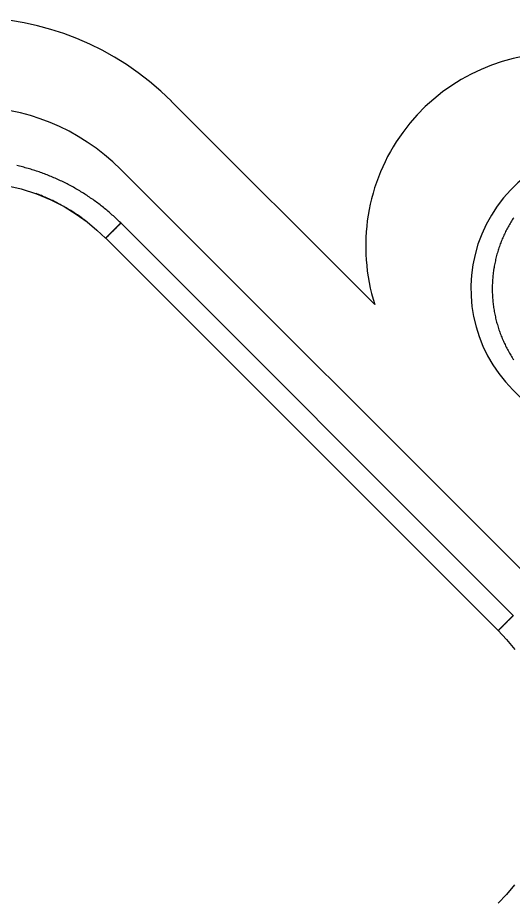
# Paper-space layout 'Sample Network Drawing - A1 Sheet' of a CAD drawing. Extents: x 49 to 806, y 22 to 564.
# Drawn here: x 390.62 to 391.314, y 234.441 to 235.674 of the extents above; entities that cross this region are included whole.
import ezdxf

# ---------------------------------------------------------------- set-up
doc = ezdxf.new("R2010")
doc.units = 0
doc.layers.add('N-EQPM-EXST', color=252, linetype='Continuous', lineweight=25)

psp = doc.layouts.new('Sample Network Drawing - A1 Sheet')

# ---------------------------------------------------------------- linework, layer by layer
at = {"layer": 'N-EQPM-EXST'}
for p, q in [((390.835, 235.5569, 2.6087), (391.1201, 235.2718, 2.6087)), ((390.7643, 235.4611, 2.6087), (391.3893, 234.8361, 2.6087)), ((391.2931, 234.8149, 2.6087), (390.7431, 235.3649, 2.6087)), ((391.3133, 235.1526, 2.6087), (391.8408, 234.6251, 2.6087))]:
    psp.add_line(p, q, dxfattribs=at)
at = {"layer": 'N-EQPM-EXST', "elevation": 2.6087, "flags": 128}
for points in [[(390.6018, 235.4394), (390.6247, 235.4341), (390.6462, 235.4271), (390.6664, 235.4186), (390.6849, 235.4091), (390.7019, 235.3986), (390.7172, 235.3876), (390.7308, 235.3763), (390.7429, 235.3649), (390.7433, 235.3654), (390.7438, 235.3659), (390.7442, 235.3663), (390.7447, 235.3668), (390.7451, 235.3672), (390.7456, 235.3676), (390.746, 235.3681), (390.7465, 235.3685), (390.7469, 235.369), (390.7473, 235.3694), (390.7478, 235.3699), (390.7482, 235.3703), (390.7487, 235.3707), (390.7491, 235.3712), (390.7495, 235.3716), (390.7499, 235.372), (390.7504, 235.3724), (390.7508, 235.3728), (390.7512, 235.3733), (390.7516, 235.3737), (390.752, 235.3741), (390.7524, 235.3745), (390.7528, 235.3749), (390.7532, 235.3753), (390.7536, 235.3757), (390.754, 235.3761), (390.7544, 235.3764), (390.7548, 235.3768), (390.7551, 235.3772), (390.7555, 235.3776), (390.7558, 235.3779), (390.7562, 235.3783), (390.7565, 235.3786), (390.7569, 235.379), (390.7572, 235.3793), (390.7575, 235.3796), (390.7579, 235.3799), (390.7582, 235.3803), (390.7585, 235.3806), (390.7588, 235.3809), (390.7591, 235.3812), (390.7594, 235.3815), (390.7596, 235.3817), (390.7599, 235.382), (390.7602, 235.3823), (390.7604, 235.3825), (390.7607, 235.3828), (390.7609, 235.383), (390.7612, 235.3832), (390.7614, 235.3835), (390.7616, 235.3837), (390.7618, 235.3839), (390.762, 235.3841), (390.7622, 235.3843), (390.7624, 235.3845), (390.7625, 235.3846), (390.7627, 235.3848), (390.7629, 235.385), (390.763, 235.3851), (390.7631, 235.3852), (390.7633, 235.3854), (390.7634, 235.3855), (390.7635, 235.3856), (390.7636, 235.3857), (390.7637, 235.3858), (390.7638, 235.3859), (390.7638, 235.3859), (390.7639, 235.386), (390.764, 235.386), (390.764, 235.3861), (390.764, 235.3861), (390.764, 235.3861), (390.7641, 235.3862), (390.7626, 235.3876), (390.7612, 235.389), (390.7597, 235.3904), (390.7583, 235.3918), (390.7568, 235.3932), (390.7553, 235.3946), (390.7538, 235.396), (390.7523, 235.3973), (390.7508, 235.3987), (390.7492, 235.4), (390.7477, 235.4014), (390.7462, 235.4027), (390.7446, 235.404), (390.7431, 235.4053), (390.7415, 235.4066), (390.7399, 235.4079), (390.7383, 235.4091), (390.7367, 235.4104), (390.7351, 235.4116), (390.7335, 235.4129), (390.7319, 235.4141), (390.7303, 235.4153), (390.7286, 235.4165), (390.727, 235.4177), (390.7253, 235.4189), (390.7237, 235.42), (390.722, 235.4212), (390.7203, 235.4223), (390.7187, 235.4235), (390.717, 235.4246), (390.7153, 235.4257), (390.7136, 235.4268), (390.7118, 235.4279), (390.7101, 235.429), (390.7084, 235.43), (390.7067, 235.4311), (390.7049, 235.4321), (390.7032, 235.4332), (390.7014, 235.4342), (390.6997, 235.4352), (390.6979, 235.4362), (390.6961, 235.4371), (390.6943, 235.4381), (390.6925, 235.4391), (390.6907, 235.44), (390.6889, 235.441), (390.6871, 235.4419), (390.6853, 235.4428), (390.6835, 235.4437), (390.6817, 235.4446), (390.6798, 235.4454), (390.678, 235.4463), (390.6761, 235.4472), (390.6743, 235.448), (390.6724, 235.4488), (390.6706, 235.4496), (390.6687, 235.4504), (390.6668, 235.4512), (390.665, 235.452), (390.6631, 235.4527), (390.6612, 235.4535), (390.6593, 235.4542), (390.6574, 235.4549), (390.6555, 235.4556), (390.6536, 235.4563), (390.6517, 235.457), (390.6498, 235.4577), (390.6479, 235.4583), (390.6459, 235.459), (390.644, 235.4596), (390.6421, 235.4602), (390.6401, 235.4608), (390.6382, 235.4614), (390.6362, 235.462), (390.6343, 235.4625), (390.6323, 235.4631), (390.6304, 235.4636), (390.6284, 235.4642), (390.6265, 235.4647), (390.6245, 235.4652), (390.6225, 235.4656), (390.6206, 235.4661), (390.6186, 235.4666)], [(390.7173, 235.3875), (390.7158, 235.3887), (390.7143, 235.3898), (390.7127, 235.391), (390.7112, 235.3921), (390.7097, 235.3932), (390.7082, 235.3943), (390.7066, 235.3954), (390.7051, 235.3965), (390.7035, 235.3975), (390.7019, 235.3986), (390.7003, 235.3996), (390.6988, 235.4007), (390.6972, 235.4017), (390.6956, 235.4027), (390.694, 235.4037), (390.6923, 235.4047), (390.6907, 235.4057), (390.6891, 235.4066), (390.6875, 235.4076), (390.6858, 235.4085), (390.6842, 235.4095), (390.6825, 235.4104), (390.6809, 235.4113), (390.6792, 235.4122), (390.6775, 235.4131), (390.6757, 235.414), (390.674, 235.4149), (390.6723, 235.4158), (390.6706, 235.4166), (390.6688, 235.4175), (390.6671, 235.4183), (390.6653, 235.4191), (390.6636, 235.4199), (390.6618, 235.4207), (390.66, 235.4215), (390.6582, 235.4223), (390.6565, 235.423), (390.6547, 235.4238), (390.6529, 235.4245), (390.6511, 235.4252), (390.6493, 235.4259), (390.6475, 235.4266), (390.6457, 235.4273)], [(391.3147, 235.3936), (391.3136, 235.392), (391.3126, 235.3905), (391.3116, 235.3889), (391.3106, 235.3873), (391.3097, 235.3857), (391.3087, 235.384), (391.3078, 235.3824), (391.3069, 235.3807), (391.306, 235.3791), (391.3051, 235.3774), (391.3042, 235.3758), (391.3034, 235.3741), (391.3026, 235.3724), (391.3017, 235.3707), (391.301, 235.3689), (391.3002, 235.3672), (391.2994, 235.3655), (391.2987, 235.3638), (391.298, 235.362), (391.2973, 235.3603), (391.2966, 235.3585), (391.2959, 235.3568), (391.2953, 235.355), (391.2947, 235.3532), (391.294, 235.3514), (391.2934, 235.3496), (391.2929, 235.3479), (391.2923, 235.3461), (391.2918, 235.3442), (391.2912, 235.3424), (391.2908, 235.3406), (391.2903, 235.3388), (391.2898, 235.337), (391.2894, 235.3351), (391.289, 235.3333), (391.2886, 235.3315), (391.2882, 235.3296), (391.2878, 235.3277), (391.2875, 235.3259), (391.2872, 235.324), (391.2869, 235.3222), (391.2866, 235.3203), (391.2863, 235.3185), (391.286, 235.3166), (391.2858, 235.3147), (391.2856, 235.3128), (391.2854, 235.311), (391.2853, 235.3091), (391.2851, 235.3072), (391.285, 235.3053), (391.2849, 235.3035), (391.2848, 235.3016), (391.2847, 235.2997), (391.2847, 235.2978), (391.2846, 235.2959), (391.2846, 235.294), (391.2846, 235.2922), (391.2847, 235.2903), (391.2847, 235.2884), (391.2848, 235.2865), (391.2849, 235.2846), (391.285, 235.2827), (391.2851, 235.2808), (391.2853, 235.279), (391.2854, 235.2771), (391.2856, 235.2752), (391.2858, 235.2734), (391.286, 235.2715), (391.2863, 235.2696), (391.2866, 235.2677), (391.2869, 235.2659), (391.2872, 235.264), (391.2875, 235.2622), (391.2878, 235.2603), (391.2882, 235.2584), (391.2886, 235.2566), (391.289, 235.2548), (391.2894, 235.2529), (391.2898, 235.2511), (391.2903, 235.2493), (391.2908, 235.2474), (391.2912, 235.2456), (391.2918, 235.2438), (391.2923, 235.242), (391.2929, 235.2402), (391.2934, 235.2384), (391.294, 235.2366), (391.2947, 235.2348), (391.2953, 235.2331), (391.2959, 235.2313), (391.2966, 235.2295), (391.2973, 235.2278), (391.298, 235.226), (391.2987, 235.2243), (391.2994, 235.2225), (391.3002, 235.2208), (391.301, 235.2191), (391.3017, 235.2174), (391.3026, 235.2157), (391.3034, 235.214), (391.3042, 235.2123), (391.3051, 235.2106), (391.306, 235.209), (391.3069, 235.2073), (391.3078, 235.2057), (391.3087, 235.204), (391.3097, 235.2024), (391.3106, 235.2008), (391.3116, 235.1992), (391.3126, 235.1976), (391.3136, 235.196), (391.3147, 235.1944)], [(391.314, 234.8362), (390.7646, 235.3861)], [(390.7434, 235.365), (391.2928, 234.815)], [(391.3143, 234.8361), (391.3143, 234.8361), (391.3142, 234.8361), (391.3142, 234.836), (391.3141, 234.8359), (391.314, 234.8358), (391.3139, 234.8357), (391.3137, 234.8355), (391.3135, 234.8354), (391.3133, 234.8352), (391.3132, 234.835), (391.313, 234.8348), (391.3127, 234.8346), (391.3125, 234.8343), (391.3122, 234.834), (391.3119, 234.8337), (391.3116, 234.8334), (391.3113, 234.8331), (391.3109, 234.8328), (391.3106, 234.8324), (391.3102, 234.832), (391.3098, 234.8316), (391.3094, 234.8313), (391.309, 234.8308), (391.3086, 234.8304), (391.3081, 234.8299), (391.3077, 234.8295), (391.3072, 234.829), (391.3067, 234.8285), (391.3062, 234.828), (391.3057, 234.8275), (391.3052, 234.827), (391.3046, 234.8265), (391.3041, 234.8259), (391.3036, 234.8253), (391.303, 234.8248), (391.3024, 234.8242), (391.3018, 234.8236), (391.3012, 234.8231), (391.3006, 234.8225), (391.3001, 234.8219), (391.2994, 234.8213), (391.2988, 234.8206), (391.2982, 234.82), (391.2976, 234.8194), (391.297, 234.8188), (391.2963, 234.8181), (391.2957, 234.8175), (391.295, 234.8169), (391.2944, 234.8162), (391.2938, 234.8156), (391.2931, 234.8149), (391.3047, 234.8026), (391.3161, 234.7887)], [(391.3158, 234.4589), (391.3045, 234.4453), (391.2931, 234.4331)]]:
    psp.add_lwpolyline(points, dxfattribs=at)
psp.add_lwpolyline([(390.7434, 235.365), (391.2928, 234.815), (391.2935, 234.8157), (391.2942, 234.8165), (391.295, 234.8172), (391.2957, 234.8179), (391.2964, 234.8186), (391.2972, 234.8194), (391.2979, 234.8201), (391.2986, 234.8208), (391.2993, 234.8215), (391.3001, 234.8223), (391.3007, 234.8229), (391.3014, 234.8236), (391.3021, 234.8243), (391.3027, 234.8249), (391.3034, 234.8256), (391.304, 234.8262), (391.3046, 234.8269), (391.3052, 234.8274), (391.3058, 234.828), (391.3064, 234.8286), (391.307, 234.8292), (391.3075, 234.8297), (391.308, 234.8303), (391.3085, 234.8307), (391.309, 234.8312), (391.3095, 234.8317), (391.3099, 234.8321), (391.3104, 234.8326), (391.3108, 234.833), (391.3111, 234.8333), (391.3115, 234.8337), (391.3118, 234.834), (391.3121, 234.8343), (391.3125, 234.8347), (391.3127, 234.8349), (391.3129, 234.8351), (391.3131, 234.8354), (391.3133, 234.8355), (391.3135, 234.8357), (391.3137, 234.8359), (391.3138, 234.836), (391.3139, 234.8361), (391.3139, 234.8361), (391.314, 234.8362), (390.7646, 235.3861), (390.7645, 235.3861), (390.7645, 235.386), (390.7644, 235.3859), (390.7643, 235.3858), (390.7641, 235.3857), (390.7639, 235.3855), (390.7637, 235.3853), (390.7635, 235.3851), (390.7633, 235.3849), (390.7631, 235.3846), (390.7627, 235.3843), (390.7624, 235.384), (390.7621, 235.3837), (390.7617, 235.3833), (390.7613, 235.383), (390.761, 235.3825), (390.7605, 235.3821), (390.7601, 235.3816), (390.7596, 235.3812), (390.7591, 235.3807), (390.7586, 235.3802), (390.7581, 235.3797), (390.7576, 235.3791), (390.757, 235.3786), (390.7564, 235.378), (390.7558, 235.3774), (390.7552, 235.3768), (390.7546, 235.3762), (390.7539, 235.3755), (390.7533, 235.3749), (390.7527, 235.3742), (390.752, 235.3736), (390.7513, 235.3729), (390.7506, 235.3722), (390.7499, 235.3715), (390.7492, 235.3708), (390.7485, 235.3701), (390.7478, 235.3694), (390.747, 235.3686), (390.7463, 235.3679), (390.7456, 235.3672), (390.7448, 235.3664), (390.7441, 235.3657)], close=True, dxfattribs=at)
at = {"layer": 'N-EQPM-EXST'}
for centre, radius, start, end in [((390.5522, 235.274, 2.6087), 0.4, 45, 135), ((391.3773, 235.354, 2.6087), 0.27, 90, 197.734), ((390.5522, 235.249, 2.6087), 0.3, 45, 135), ((391.4547, 235.294, 2.6087), 0.2, 90, 225)]:
    psp.add_arc(centre, radius, start, end, dxfattribs=at)

doc.saveas('drawing.dxf')
